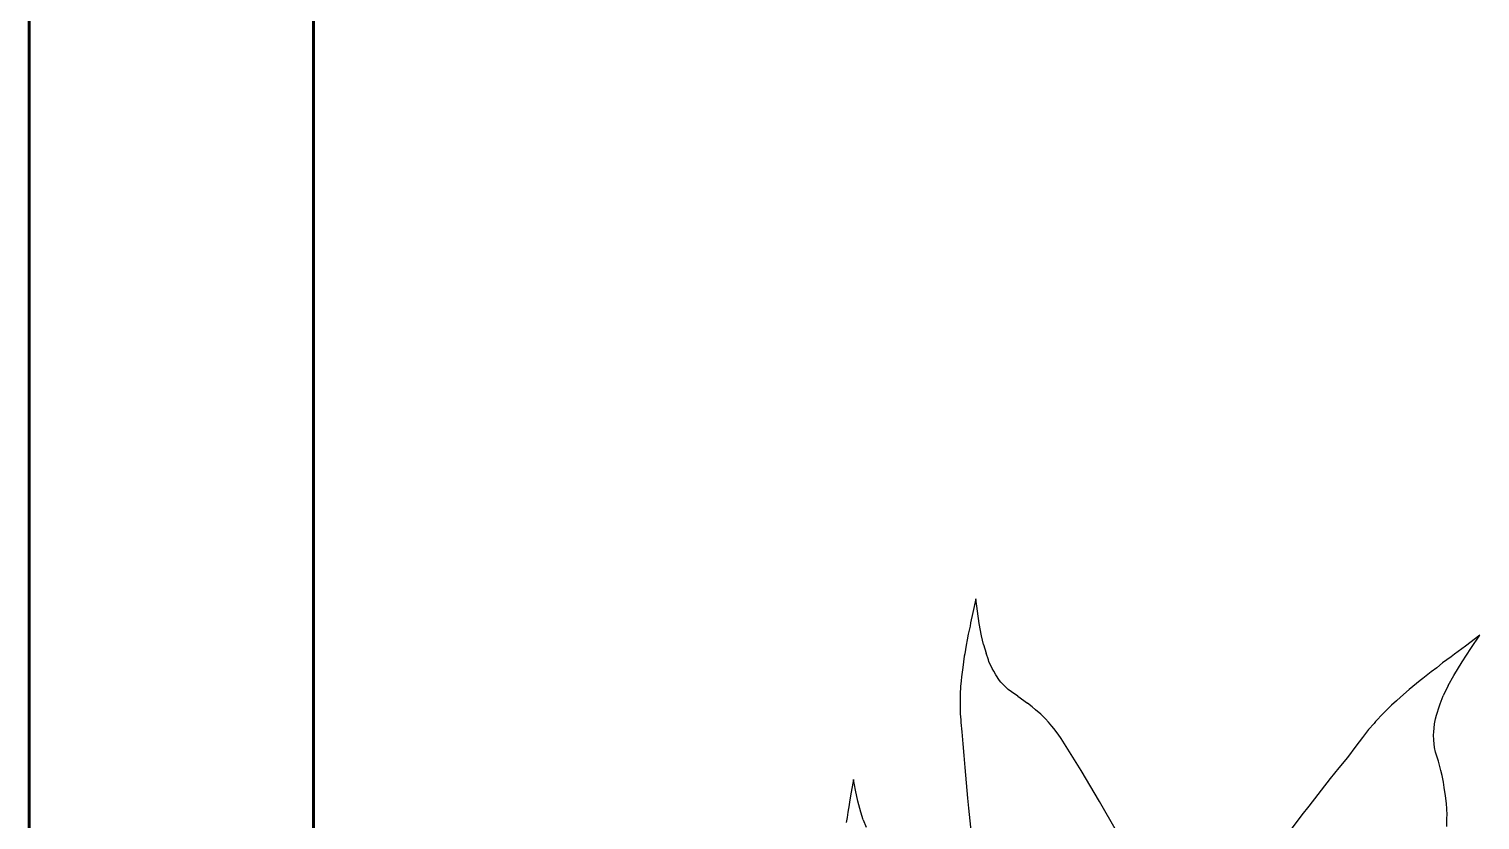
# Model space of a CAD drawing. Header units: metres. Extents: x 244.4 to 340.3, y -4.1 to 64.3.
# Drawn here: x 298.459 to 299.223, y 36.084 to 36.501 of the extents above; entities that cross this region are included whole.
import ezdxf

# ---------------------------------------------------------------- set-up
doc = ezdxf.new("R2010")
doc.units = ezdxf.units.M
doc.layers.add('A-WALL', color=6, linetype='Continuous', lineweight=60)
doc.layers.add('Edges', color=7, linetype='Continuous')

msp = doc.modelspace()

# ---------------------------------------------------------------- linework, layer by layer
at = {"layer": 'A-WALL'}
for p, q in [((298.45857, 31.3523), (298.45857, 64.279)), ((298.60857, 31.3523), (298.60857, 40.38724))]:
    msp.add_line(p, q, dxfattribs=at)
at = {"layer": 'Edges'}
for p, q in [((298.95757, 36.20077), (298.95604, 36.19363)), ((298.9584, 36.19434), (298.95757, 36.20077)), ((298.95604, 36.19363), (298.95478, 36.18817)), ((298.95933, 36.18784), (298.9584, 36.19434)), ((298.95449, 36.18639), (298.95353, 36.18218)), ((298.95478, 36.18817), (298.95449, 36.18639)), ((298.96051, 36.18136), (298.95933, 36.18784)), ((298.95242, 36.17633), (298.95171, 36.17184)), ((298.95303, 36.17912), (298.95242, 36.17633)), ((298.95353, 36.18218), (298.95303, 36.17912)), ((298.96157, 36.17673), (298.96051, 36.18136)), ((298.96157, 36.17673), (298.96291, 36.17211)), ((299.22323, 36.18162), (299.21563, 36.17592)), ((299.21847, 36.1746), (299.22323, 36.18162)), ((298.95146, 36.17062), (298.95061, 36.16462)), ((298.95171, 36.17184), (298.95146, 36.17062)), ((298.96414, 36.16868), (298.96291, 36.17211)), ((298.96444, 36.16786), (298.96414, 36.16868)), ((299.20798, 36.17023), (299.2035, 36.16702)), ((299.20978, 36.1717), (299.20798, 36.17023)), ((299.21563, 36.17592), (299.20978, 36.1717)), ((299.2138, 36.16752), (299.21847, 36.1746)), ((298.95061, 36.16462), (298.95, 36.15976)), ((298.96614, 36.16411), (298.96444, 36.16786)), ((298.96694, 36.16264), (298.96614, 36.16411)), ((298.96802, 36.16075), (298.96694, 36.16264)), ((299.1975, 36.1624), (299.19304, 36.15877)), ((299.20042, 36.16451), (299.1975, 36.1624)), ((299.2035, 36.16702), (299.20042, 36.16451)), ((299.20941, 36.16032), (299.2138, 36.16752)), ((298.94953, 36.15458), (298.94935, 36.15052)), ((298.94984, 36.15751), (298.94953, 36.15458)), ((298.95, 36.15976), (298.94984, 36.15751)), ((298.97007, 36.15776), (298.96802, 36.16075)), ((298.97074, 36.15694), (298.97007, 36.15776)), ((298.97226, 36.15523), (298.97074, 36.15694)), ((298.97459, 36.15306), (298.97226, 36.15523)), ((299.19178, 36.15784), (299.18596, 36.15297)), ((299.19304, 36.15877), (299.19178, 36.15784)), ((299.20652, 36.15506), (299.20391, 36.14961)), ((299.20652, 36.15506), (299.20941, 36.16032)), ((298.94927, 36.14953), (298.9492, 36.14471)), ((298.94935, 36.15052), (298.94927, 36.14953)), ((298.97625, 36.15182), (298.97459, 36.15306)), ((298.9797, 36.14956), (298.97625, 36.15182)), ((298.9797, 36.14956), (298.9848, 36.14586)), ((298.98721, 36.14393), (298.9848, 36.14586)), ((299.17932, 36.14709), (299.17661, 36.14468)), ((299.18134, 36.14902), (299.17932, 36.14709)), ((299.18596, 36.15297), (299.18134, 36.14902)), ((299.20222, 36.14539), (299.20391, 36.14961)), ((298.9492, 36.14471), (298.94924, 36.14371)), ((298.94924, 36.14371), (298.94931, 36.14011)), ((298.94931, 36.14011), (298.94955, 36.13711)), ((298.98899, 36.14237), (298.98721, 36.14393)), ((298.99172, 36.13994), (298.98899, 36.14237)), ((298.99417, 36.13748), (298.99172, 36.13994)), ((299.1722, 36.14035), (299.16818, 36.1361)), ((299.17308, 36.14117), (299.1722, 36.14035)), ((299.17661, 36.14468), (299.17308, 36.14117)), ((299.19987, 36.13751), (299.20032, 36.13952)), ((299.20032, 36.13952), (299.20183, 36.14439)), ((299.20183, 36.14439), (299.20222, 36.14539)), ((298.94955, 36.13711), (298.94964, 36.13567)), ((298.94964, 36.13567), (298.95017, 36.13072)), ((298.95017, 36.13072), (298.95076, 36.12445)), ((298.9958, 36.13581), (298.99417, 36.13748)), ((298.99766, 36.1337), (298.9958, 36.13581)), ((298.9986, 36.13252), (298.99766, 36.1337)), ((299.00099, 36.12946), (298.9986, 36.13252)), ((299.16455, 36.13195), (299.16234, 36.12912)), ((299.1674, 36.13518), (299.16455, 36.13195)), ((299.16818, 36.1361), (299.1674, 36.13518)), ((299.1988, 36.12918), (299.19883, 36.13048)), ((299.19883, 36.13048), (299.19933, 36.13489)), ((299.19933, 36.13489), (299.19987, 36.13751)), ((298.95076, 36.12445), (298.95125, 36.11832)), ((299.00248, 36.12727), (299.00099, 36.12946)), ((299.01127, 36.11311), (299.00248, 36.12727)), ((299.15778, 36.12307), (299.15333, 36.11725)), ((299.16127, 36.12779), (299.15778, 36.12307)), ((299.16234, 36.12912), (299.16127, 36.12779)), ((299.19884, 36.12639), (299.1988, 36.12918)), ((299.1993, 36.12252), (299.19884, 36.12639)), ((298.95125, 36.11832), (298.95167, 36.11193)), ((299.15333, 36.11725), (299.14893, 36.11171)), ((299.19987, 36.12004), (299.1993, 36.12252)), ((299.20134, 36.11521), (299.19987, 36.12004)), ((299.20255, 36.11036), (299.20134, 36.11521)), ((298.95167, 36.11193), (298.95319, 36.09568)), ((299.01302, 36.11037), (299.01127, 36.11311)), ((299.02277, 36.09402), (299.01302, 36.11037)), ((299.14893, 36.11171), (299.14431, 36.10611)), ((299.20322, 36.10778), (299.20255, 36.11036)), ((299.20398, 36.10413), (299.20322, 36.10778)), ((298.89299, 36.10563), (298.89188, 36.09896)), ((298.89417, 36.09989), (298.89299, 36.10563)), ((298.89544, 36.09413), (298.89417, 36.09989)), ((299.14431, 36.10611), (299.13301, 36.0915)), ((299.20442, 36.10132), (299.20398, 36.10413)), ((299.20511, 36.09702), (299.20442, 36.10132)), ((298.89076, 36.09223), (298.89004, 36.08832)), ((298.89095, 36.09388), (298.89076, 36.09223)), ((298.89188, 36.09896), (298.89095, 36.09388)), ((298.89695, 36.08843), (298.89544, 36.09413)), ((298.95319, 36.09568), (298.95362, 36.09052)), ((299.03168, 36.07837), (299.02277, 36.09402)), ((299.2055, 36.09292), (299.20511, 36.09702)), ((299.20574, 36.0902), (299.2055, 36.09292)), ((298.88971, 36.0855), (298.88926, 36.08293)), ((298.89004, 36.08832), (298.88971, 36.0855)), ((298.89824, 36.0844), (298.89695, 36.08843)), ((298.89824, 36.0844), (298.8998, 36.08042)), ((298.95362, 36.09052), (298.95551, 36.07378)), ((299.12939, 36.08697), (299.11816, 36.07189)), ((299.13301, 36.0915), (299.12939, 36.08697)), ((299.20586, 36.08693), (299.20574, 36.0902)), ((299.20574, 36.08073), (299.20584, 36.08518)), ((299.20584, 36.08518), (299.20586, 36.08693))]:
    msp.add_line(p, q, dxfattribs=at)

doc.saveas('drawing.dxf')
